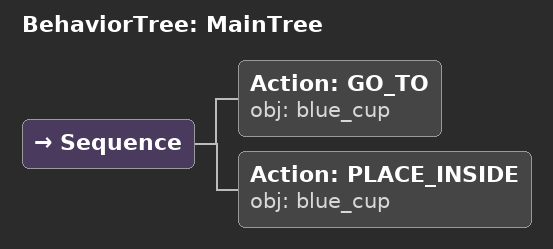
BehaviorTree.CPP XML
<root main_tree_to_execute="MainTree">
  <BehaviorTree ID="MainTree">
    <Sequence>
      <!-- Go to blue_cup -->
      <Action ID="GO_TO" obj="blue_cup" />
      <!-- Place peg inside blue_cup -->
      <Action ID="PLACE_INSIDE" obj="blue_cup" />
    </Sequence>
  </BehaviorTree>
</root>
